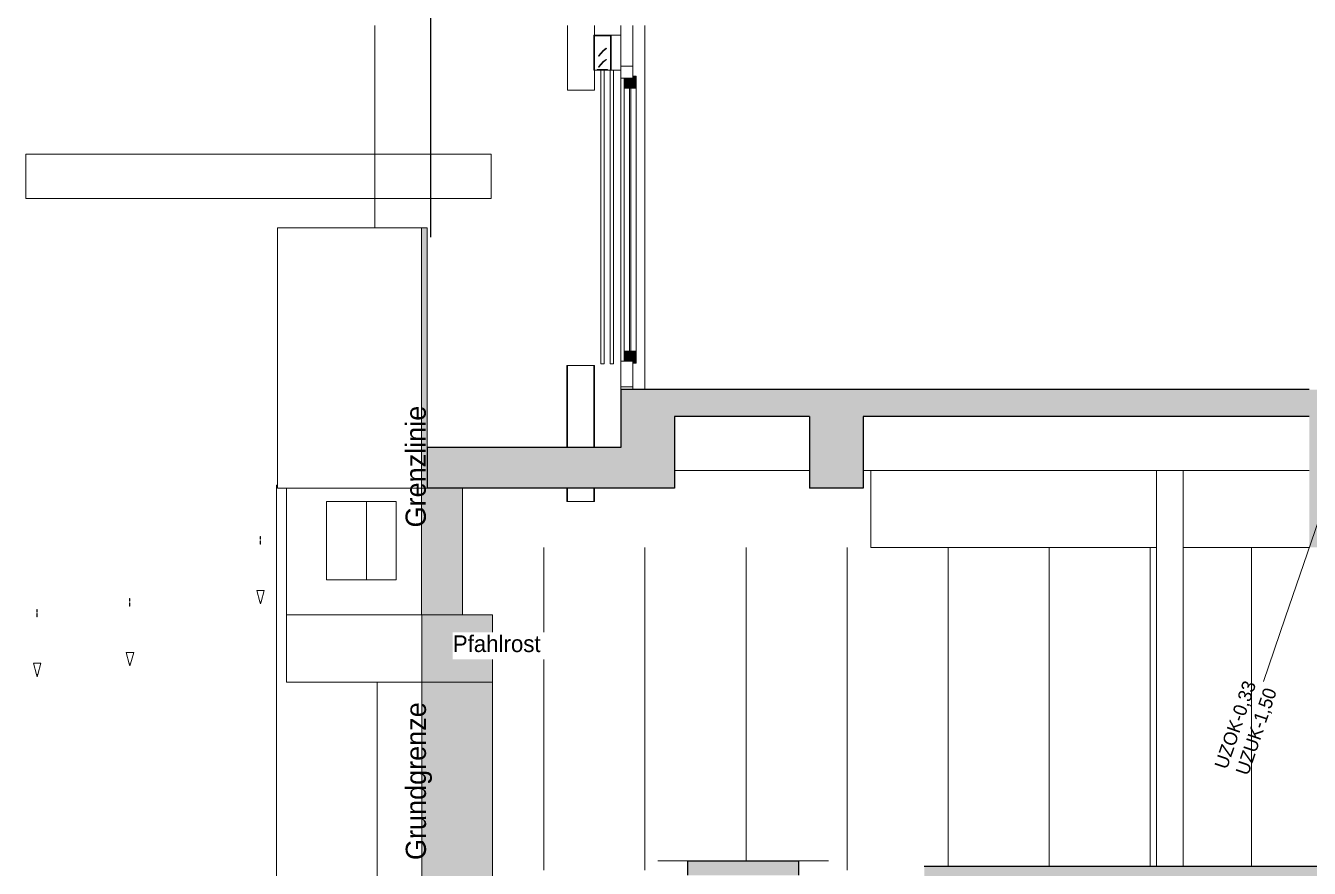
# Model space of a CAD drawing. Header units: metres. Extents: x -35.8 to 4.8, y -7.2 to 21.5.
# Drawn here: x -35.8 to -26.27, y -3.88 to 2.37 of the extents above; entities that cross this region are included whole.
import ezdxf

# ---------------------------------------------------------------- set-up
doc = ezdxf.new("R2010")
doc.units = ezdxf.units.M
doc.header["$MEASUREMENT"] = 0
doc.header["$XCLIPFRAME"] = 0
doc.set_wipeout_variables(frame=1)
for name, pattern in [('Grenzlinie', [0.008, 0.003, -0.005]), ('Untersicht 1_1', [0.075, 0.025, -0.05]), ('Wipeout_Contour', [1, 0, -1])]:
    doc.linetypes.add(name, pattern=pattern)
for name, color, linetype in [('A_Schnitt A Lift RB_1_0', 7, 'Continuous'), ('A_Schnitt A Lift RB_1_110 Wand Aussen', 7, 'Continuous'), ('A_Schnitt A Lift RB_1_111 Wand Aussen - Bohrpfahlwand 80', 7, 'Continuous'), ('A_Schnitt A Lift RB_1_150 Stütze', 7, 'Continuous'), ('A_Schnitt A Lift RB_1_210 Decke', 7, 'Continuous'), ('A_Schnitt A Lift RB_1_211 Decke - Bohrpfahl Rost', 7, 'Continuous'), ('A_Schnitt A Lift RB_1_250 Träger Unterzug', 7, 'Continuous'), ('A_Schnitt A Lift RB_1_260 Fundament', 7, 'Continuous'), ('A_Schnitt A Lift RB_1_270 Deckendurchbruchsymbol', 7, 'Continuous'), ('A_Schnitt A Lift RB_1_415_Aufbauten Pdf', 7, 'Continuous'), ('A_Schnitt A Lift RB_1_450 Absturzsicherung', 7, 'Continuous'), ('A_Schnitt A Lift RB_1_840 Baulinien', 7, 'Continuous'), ('A_Schnitt A Lift RB_1_910 Allgemein Lageplan Höhen', 7, 'Continuous'), ('A_Schnitt A Lift RB_1_950 Polierplan Bemaßung', 7, 'Continuous'), ('A_Schnitt A Lift RB_1_955-1 Polierplan Beschriftung - STB Decke', 7, 'Continuous'), ('A_Schnitt A Lift RB_1_Neubau_840 Baulinien', 7, 'Continuous')]:
    doc.layers.add(name, color=color, linetype=linetype)
doc.styles.add('ERSTELLTER_STIL_1', font='')
doc.styles.get('ERSTELLTER_STIL_1').set_extended_font_data('Eurostile')
picture_1 = doc.add_image_def('image1.tif', size_in_pixel=(817, 78))

msp = doc.modelspace()

# ---------------------------------------------------------------- hatches: boundary and pattern name
at = {"layer": 'A_Schnitt A Lift RB_1_110 Wand Aussen', "linetype": 'Continuous', "lineweight": 0, "true_color": 0xffffff}
for points in [[(-31.355, 1.98), (-31.355, 1.905), (-31.29, 1.905), (-31.29, 1.98)], [(-31.29, 1.995), (-31.29, 1.905), (-31.265, 1.905), (-31.265, 1.995)], [(-31.355, -0.12), (-31.29, -0.12), (-31.29, -0.045), (-31.355, -0.045)], [(-31.29, -0.135), (-31.265, -0.135), (-31.265, -0.045), (-31.29, -0.045)]]:
    msp.add_hatch(color=7, dxfattribs=at).paths.add_polyline_path(points)
at = {"layer": 'A_Schnitt A Lift RB_1_110 Wand Aussen', "linetype": 'Continuous', "lineweight": 0, "true_color": 0x000000}
msp.add_hatch(color=18, dxfattribs=at).paths.add_polyline_path([(-32.8573, -1.06), (-32.8573, -2), (-32.5542, -2), (-32.5542, -1.06)])
at = {"layer": 'A_Schnitt A Lift RB_1_111 Wand Aussen - Bohrpfahlwand 80', "linetype": 'Continuous', "lineweight": 0, "true_color": 0x000000}
msp.add_hatch(color=18, dxfattribs=at).paths.add_polyline_path([(-32.8554, -2.5), (-32.8554, -7.2), (-32.3301, -7.2), (-32.3301, -2), (-32.3321, -2), (-32.3321, -2.5)])
at = {"layer": 'A_Schnitt A Lift RB_1_210 Decke', "linetype": 'Continuous', "lineweight": 0, "true_color": 0x000000}
for points in [[(-29.98, -0.53), (-29.98, -0.33), (-30.98, -0.33), (-30.98, -0.53)], [(-29.58, -0.33), (-29.58, -0.53), (-29.1277, -0.53), (-29.1277, -0.33)], [(-29.1277, -0.53), (-26.27, -0.53), (-26.27, -0.33), (-29.1277, -0.33)], [(-32.817, -1.06), (-31.38, -1.06), (-31.38, -0.76), (-32.817, -0.76)]]:
    msp.add_hatch(color=18, dxfattribs=at).paths.add_polyline_path(points)
at = {"layer": 'A_Schnitt A Lift RB_1_211 Decke - Bohrpfahl Rost', "linetype": 'Continuous', "lineweight": 0, "true_color": 0x000000}
msp.add_hatch(color=18, dxfattribs=at).paths.add_polyline_path([(-32.3321, -2.5), (-32.3321, -2), (-32.8563, -2), (-32.8563, -2.5)])
at = {"layer": 'A_Schnitt A Lift RB_1_250 Träger Unterzug', "linetype": 'Continuous', "lineweight": 0, "true_color": 0x000000}
for points in [[(-30.98, -1.06), (-30.98, -0.33), (-31.38, -0.33), (-31.38, -1.06)], [(-29.58, -0.33), (-29.98, -0.33), (-29.98, -1.06), (-29.58, -1.06)], [(-25.87, -1.5), (-25.87, -0.33), (-26.27, -0.33), (-26.27, -1.5)]]:
    msp.add_hatch(color=18, dxfattribs=at).paths.add_polyline_path(points)
at = {"layer": 'A_Schnitt A Lift RB_1_260 Fundament', "linetype": 'Continuous', "lineweight": 0, "true_color": 0x000000}
for points in [[(-30.8829, -3.9319), (-30.0609, -3.9319), (-30.0609, -3.8279), (-30.8829, -3.8279)], [(-29.1277, -4.418), (-11.7, -4.418), (-11.7, -3.8679), (-29.1277, -3.8679)]]:
    msp.add_hatch(color=18, dxfattribs=at).paths.add_polyline_path(points)
at = {"layer": 'A_Schnitt A Lift RB_1_450 Absturzsicherung', "linetype": 'Continuous', "lineweight": 0, "true_color": 0x000000}
msp.add_hatch(color=18, dxfattribs=at).paths.add_polyline_path([(-32.8574, -1.06), (-32.817, -1.06), (-32.817, 0.87), (-32.8574, 0.87)])

# ---------------------------------------------------------------- linework, layer by layer
at = {"layer": 'A_Schnitt A Lift RB_1_110 Wand Aussen', "color": 7, "linetype": 'Continuous', "lineweight": 13, "ltscale": 1000}
for p, q in [((-31.58, 2.3), (-31.58, 2.04)), ((-31.45, 2.3), (-31.58, 2.3)), ((-31.575, 2.295), (-31.575, 2.04)), ((-31.455, 2.295), (-31.575, 2.295)), ((-31.455, 2.295), (-31.455, 2.04)), ((-31.45, 2.3), (-31.45, 2.04)), ((-31.45, 2.3), (-31.38, 2.3)), ((-31.38, 2.37), (-31.38, 1.98)), ((-31.4878, 2.2016), (-31.4857, 2.1995)), ((-31.5443, 2.145), (-31.5422, 2.1429)), ((-31.4878, 2.1194), (-31.4857, 2.1173)), ((-31.575, 2.04), (-31.58, 2.04)), ((-31.555, 2.04), (-31.575, 2.04)), ((-31.555, 2.0415), (-31.555, 2.04)), ((-31.5535, 2.0415), (-31.555, 2.0415)), ((-31.475, 2.04), (-31.555, 2.04)), ((-31.5535, 2.0445), (-31.5535, 2.0415)), ((-31.4765, 2.0445), (-31.5535, 2.0445)), ((-31.5443, 2.0629), (-31.5422, 2.0607)), ((-31.5275, -0.14), (-31.5275, 2.04)), ((-31.5025, -0.14), (-31.5025, 2.04)), ((-31.4765, 2.0445), (-31.4765, 2.0415)), ((-31.475, 2.0415), (-31.4765, 2.0415)), ((-31.475, 2.0415), (-31.475, 2.04)), ((-31.455, 2.04), (-31.475, 2.04)), ((-31.4575, -0.14), (-31.4575, 2.04)), ((-31.45, 2.04), (-31.455, 2.04)), ((-31.4325, 2.04), (-31.45, 2.04)), ((-31.385, 2.04), (-31.4325, 2.04)), ((-31.4325, -0.14), (-31.4325, 2.04)), ((-31.38, 2.04), (-31.385, 2.04)), ((-31.29, 2.07), (-31.38, 2.07)), ((-31.38, -0.12), (-31.38, 1.98)), ((-31.355, 1.98), (-31.355, 1.905)), ((-31.265, 1.995), (-31.29, 1.995)), ((-31.265, 1.995), (-31.265, 1.905)), ((-31.355, 1.8251), (-31.355, 1.8263)), ((-31.315, 1.905), (-31.315, -0.045)), ((-31.305, 1.905), (-31.305, -0.045)), ((-31.355, 1.6972), (-31.355, 1.7344)), ((-31.355, 1.5882), (-31.355, 1.6184)), ((-31.355, 1.4826), (-31.355, 1.4905)), ((-31.355, 0.6735), (-31.355, 1.3625)), ((-31.355, 0.548), (-31.355, 0.5948)), ((-31.355, 0.4424), (-31.355, 0.4668)), ((-31.355, 0.3368), (-31.355, 0.3389)), ((-31.355, 0.1617), (-31.355, 0.1662)), ((-31.355, 0.0337), (-31.355, 0.0606)), ((-31.355, -0.045), (-31.355, -0.12)), ((-31.265, -0.045), (-31.265, -0.135)), ((-31.5275, -0.14), (-31.5025, -0.14)), ((-31.4325, -0.14), (-31.4575, -0.14)), ((-31.38, -0.12), (-31.38, -0.33)), ((-31.265, -0.135), (-31.29, -0.135)), ((-31.29, -0.31), (-31.38, -0.31)), ((-32.8573, -1.06), (-32.8573, -2)), ((-32.5542, -1.06), (-32.5542, -2)), ((-32.8563, -2), (-32.8573, -2))]:
    msp.add_line(p, q, dxfattribs=at)
at = {"layer": 'A_Schnitt A Lift RB_1_110 Wand Aussen', "color": 7, "linetype": 'Continuous', "lineweight": 18, "ltscale": 1000}
for p, q in [((-31.2, 2.37), (-31.2, -0.33)), ((-33.8604, -2), (-33.8604, -1.06)), ((-33.0448, -1.06), (-33.564, -1.06)), ((-32.8573, -1.06), (-33.0448, -1.06)), ((-33.564, -1.74), (-33.564, -1.16)), ((-33.0448, -1.74), (-33.0448, -1.16)), ((-33.564, -2), (-33.8604, -2)), ((-33.0448, -2), (-33.564, -2)), ((-32.8573, -2), (-33.0448, -2))]:
    msp.add_line(p, q, dxfattribs=at)
at = {"layer": 'A_Schnitt A Lift RB_1_110 Wand Aussen', "color": 8, "linetype": 'Continuous', "lineweight": 0, "ltscale": 1000}
for p, q in [((-31.355, 1.8263), (-31.355, 1.905)), ((-31.355, 1.7464), (-31.355, 1.8251)), ((-31.265, 1.4706), (-31.265, 1.905)), ((-31.355, 1.7464), (-31.355, 1.7344)), ((-31.355, 1.6184), (-31.355, 1.6972)), ((-31.355, 1.5882), (-31.355, 1.5692)), ((-31.355, 1.4905), (-31.355, 1.5692)), ((-31.355, 1.4826), (-31.355, 1.4176)), ((-31.265, 1.4706), (-31.265, 1.3089)), ((-31.355, 1.377), (-31.355, 1.4176)), ((-31.355, 1.377), (-31.355, 1.312)), ((-31.355, 1.2346), (-31.355, 1.312)), ((-31.265, 0.5511), (-31.265, 1.3089)), ((-31.355, 1.1066), (-31.355, 1.1853)), ((-31.355, 0.9786), (-31.355, 1.0574)), ((-31.355, 0.8507), (-31.355, 0.9294)), ((-31.355, 0.7227), (-31.355, 0.8015)), ((-31.355, 0.5948), (-31.355, 0.6735)), ((-31.355, 0.483), (-31.355, 0.548)), ((-31.355, 0.4668), (-31.355, 0.483)), ((-31.265, -0.045), (-31.265, 0.5511)), ((-31.355, 0.3774), (-31.355, 0.4424)), ((-31.355, 0.3389), (-31.355, 0.3774)), ((-31.355, 0.2718), (-31.355, 0.3368)), ((-31.355, 0.2312), (-31.355, 0.2718)), ((-31.355, 0.1662), (-31.355, 0.2312)), ((-31.355, 0.1256), (-31.355, 0.1617)), ((-31.355, 0.0606), (-31.355, 0.1256)), ((-31.355, 0.02), (-31.355, 0.0337)), ((-31.355, -0.045), (-31.355, 0.02))]:
    msp.add_line(p, q, dxfattribs=at)
at = {"layer": 'A_Schnitt A Lift RB_1_110 Wand Aussen', "color": 16, "linetype": 'Continuous', "lineweight": 13, "ltscale": 1000, "true_color": 0x7e0000}
for p, q in [((-33.564, -1.16), (-33.0448, -1.16)), ((-33.564, -1.74), (-33.564, -1.16)), ((-33.267, -1.16), (-33.267, -1.74)), ((-33.0448, -1.74), (-33.564, -1.74))]:
    msp.add_line(p, q, dxfattribs=at)
at = {"layer": 'A_Schnitt A Lift RB_1_110 Wand Aussen', "color": 7, "linetype": 'Continuous', "lineweight": 13, "ltscale": 1000, "flags": 128}
for points in [[(-31.29, 2.37), (-31.29, 1.995), (-31.29, 1.98)], [(-31.4878, 2.2016), (-31.5088, 2.1849), (-31.5276, 2.166), (-31.5443, 2.145)], [(-31.4857, 2.1995), (-31.5066, 2.1827), (-31.5255, 2.1639), (-31.5422, 2.1429)], [(-31.4878, 2.1194), (-31.5088, 2.1027), (-31.5276, 2.0838), (-31.5443, 2.0629)], [(-31.4857, 2.1173), (-31.5066, 2.1006), (-31.5255, 2.0817), (-31.5422, 2.0607)], [(-31.29, 1.98), (-31.355, 1.98), (-31.38, 1.98)], [(-31.265, 1.905), (-31.29, 1.905), (-31.305, 1.905), (-31.315, 1.905), (-31.355, 1.905)], [(-31.265, -0.045), (-31.29, -0.045), (-31.305, -0.045), (-31.315, -0.045), (-31.355, -0.045)], [(-31.29, -0.12), (-31.355, -0.12), (-31.38, -0.12)], [(-31.29, -0.12), (-31.29, -0.135), (-31.29, -0.33)]]:
    msp.add_lwpolyline(points, dxfattribs=at)
at = {"layer": 'A_Schnitt A Lift RB_1_111 Wand Aussen - Bohrpfahlwand 80', "color": 7, "linetype": 'Continuous', "lineweight": 18, "ltscale": 1000}
for p, q in [((-29.5232, -1.5), (-29.5232, -0.93)), ((-33.9327, -1.04), (-33.9327, -1.06)), ((-33.9327, -1.04), (-33.9269, -1.04)), ((-33.9327, -1.06), (-33.9327, -2.5)), ((-31.95, -3.8934), (-31.95, -1.5)), ((-31.2, -3.8934), (-31.2, -1.5)), ((-30.45, -3.8279), (-30.45, -1.5)), ((-29.7, -3.8934), (-29.7, -1.5)), ((-28.95, -3.8679), (-28.95, -1.5)), ((-28.2, -3.8679), (-28.2, -1.5)), ((-27.45, -3.8679), (-27.45, -1.5)), ((-26.7, -3.8679), (-26.7, -1.5)), ((-32.3301, -2), (-32.3301, -7.2)), ((-33.9327, -2.5), (-33.9327, -6.55)), ((-33.1864, -7.2), (-33.1864, -2.5))]:
    msp.add_line(p, q, dxfattribs=at)
at = {"layer": 'A_Schnitt A Lift RB_1_111 Wand Aussen - Bohrpfahlwand 80', "color": 7, "linetype": 'Continuous', "lineweight": 13, "ltscale": 1000}
for p, q in [((-32.3301, -2), (-32.3321, -2)), ((-32.8554, -2.5), (-32.8554, -7.2))]:
    msp.add_line(p, q, dxfattribs=at)
at = {"layer": 'A_Schnitt A Lift RB_1_150 Stütze', "color": 7, "linetype": 'Continuous', "lineweight": 13, "ltscale": 1000}
for p, q in [((-27.405, -3.8679), (-27.405, -0.93)), ((-27.205, -3.8679), (-27.205, -0.93))]:
    msp.add_line(p, q, dxfattribs=at)
at = {"layer": 'A_Schnitt A Lift RB_1_210 Decke', "color": 7, "linetype": 'Continuous', "lineweight": 25, "ltscale": 1000}
for p, q in [((-29.98, -0.33), (-30.98, -0.33)), ((-29.98, -0.53), (-30.98, -0.53)), ((-32.817, -0.76), (-32.817, -1.06)), ((-31.38, -0.76), (-32.817, -0.76)), ((-32.5542, -1.06), (-32.817, -1.06)), ((-31.38, -1.06), (-32.5542, -1.06))]:
    msp.add_line(p, q, dxfattribs=at)
at = {"layer": 'A_Schnitt A Lift RB_1_210 Decke', "color": 7, "linetype": 'Continuous', "lineweight": 25, "ltscale": 1000, "flags": 128}
for points in [[(-26.27, -0.33), (-29.1277, -0.33), (-29.58, -0.33)], [(-26.27, -0.53), (-29.1277, -0.53), (-29.58, -0.53)]]:
    msp.add_lwpolyline(points, dxfattribs=at)
at = {"layer": 'A_Schnitt A Lift RB_1_211 Decke - Bohrpfahl Rost', "color": 8, "linetype": 'Continuous', "lineweight": 13, "ltscale": 1000}
for p, q in [((-33.9346, -1.06), (-33.9343, -1.06)), ((-33.9343, -2.5), (-33.9346, -1.06)), ((-33.9343, -1.06), (-33.9327, -1.06)), ((-33.9343, -1.06), (-33.9343, -2.5)), ((-29.5232, -1.5), (-27.405, -1.5)), ((-27.205, -1.5), (-26.27, -1.5)), ((-33.8598, -2.5), (-33.8598, -2)), ((-32.8573, -2), (-32.8563, -2)), ((-33.9346, -2.5), (-33.9343, -2.5)), ((-33.9327, -2.5), (-33.9343, -2.5)), ((-33.8598, -2.5), (-32.8563, -2.5))]:
    msp.add_line(p, q, dxfattribs=at)
at = {"layer": 'A_Schnitt A Lift RB_1_211 Decke - Bohrpfahl Rost', "color": 7, "linetype": 'Continuous', "lineweight": 18, "ltscale": 1000}
for p, q in [((-32.8563, -2), (-32.8563, -2.5)), ((-32.5542, -2), (-32.8563, -2)), ((-32.3321, -2), (-32.5542, -2)), ((-32.3321, -2), (-32.3321, -2.5)), ((-32.8554, -2.5), (-32.8563, -2.5)), ((-32.3321, -2.5), (-32.8554, -2.5))]:
    msp.add_line(p, q, dxfattribs=at)
at = {"layer": 'A_Schnitt A Lift RB_1_250 Träger Unterzug', "color": 7, "linetype": 'Continuous', "lineweight": 25, "ltscale": 1000}
for p, q in [((-31.38, -0.33), (-31.38, -0.76)), ((-29.58, -0.33), (-29.98, -0.33)), ((-30.98, -0.53), (-30.98, -1.06)), ((-29.98, -0.53), (-29.98, -1.06)), ((-29.58, -0.53), (-29.58, -1.06)), ((-30.98, -1.06), (-31.38, -1.06)), ((-29.58, -1.06), (-29.98, -1.06))]:
    msp.add_line(p, q, dxfattribs=at)
at = {"layer": 'A_Schnitt A Lift RB_1_250 Träger Unterzug', "color": 7, "linetype": 'Continuous', "lineweight": 13, "ltscale": 1000}
for p, q in [((-30.98, -0.93), (-29.98, -0.93)), ((-29.58, -0.93), (-27.405, -0.93)), ((-27.405, -0.93), (-27.205, -0.93)), ((-27.205, -0.93), (-26.27, -0.93))]:
    msp.add_line(p, q, dxfattribs=at)
at = {"layer": 'A_Schnitt A Lift RB_1_250 Träger Unterzug', "color": 7, "linetype": 'Continuous', "lineweight": 25, "ltscale": 1000, "flags": 128}
msp.add_lwpolyline([(-30.98, -0.33), (-31.29, -0.33), (-31.38, -0.33)], dxfattribs=at)
at = {"layer": 'A_Schnitt A Lift RB_1_260 Fundament', "color": 7, "linetype": 'Continuous', "lineweight": 25, "ltscale": 1000}
for p, q in [((-30.8829, -3.8279), (-30.8829, -3.9319)), ((-30.0609, -3.8279), (-30.8829, -3.8279)), ((-30.0609, -3.8279), (-30.0609, -3.9319)), ((-11.7, -3.8679), (-29.1277, -3.8679))]:
    msp.add_line(p, q, dxfattribs=at)
at = {"layer": 'A_Schnitt A Lift RB_1_270 Deckendurchbruchsymbol', "color": 7, "linetype": 'Continuous', "lineweight": 13, "ltscale": 1000}
for p, q in [((-31.775, 1.89), (-31.775, 2.37)), ((-31.575, 2.3), (-31.575, 2.37)), ((-31.575, 1.89), (-31.575, 2.04)), ((-31.775, 1.89), (-31.575, 1.89)), ((-31.78, -0.15), (-31.775, -0.15)), ((-31.78, -0.76), (-31.78, -0.15)), ((-31.775, -0.15), (-31.575, -0.15)), ((-31.775, -0.76), (-31.775, -0.15)), ((-31.58, -0.76), (-31.58, -0.15)), ((-31.575, -0.76), (-31.575, -0.15)), ((-31.78, -1.16), (-31.78, -1.06)), ((-31.775, -1.16), (-31.775, -1.06)), ((-31.58, -1.16), (-31.58, -1.06)), ((-31.575, -1.16), (-31.575, -1.06)), ((-31.78, -1.16), (-31.775, -1.16)), ((-31.775, -1.16), (-31.575, -1.16)), ((-30.4719, -3.825), (-31.1049, -3.825)), ((-29.8389, -3.825), (-30.4719, -3.825)), ((-30.4719, -3.8279), (-30.4719, -3.825))]:
    msp.add_line(p, q, dxfattribs=at)
at = {"layer": 'A_Schnitt A Lift RB_1_450 Absturzsicherung', "color": 7, "linetype": 'Continuous', "lineweight": 18, "ltscale": 1000}
for p, q in [((-32.8574, 0.87), (-33.9269, 0.87)), ((-33.9269, 0.87), (-33.9269, -1.06)), ((-32.817, 0.87), (-32.8574, 0.87)), ((-32.8574, 0.87), (-32.8574, -1.06)), ((-32.817, 0.87), (-32.817, -0.76)), ((-33.564, -1.06), (-33.9269, -1.06)), ((-32.8574, -1.06), (-33.0448, -1.06)), ((-32.8573, -1.06), (-32.8574, -1.06)), ((-32.817, -1.06), (-32.8573, -1.06))]:
    msp.add_line(p, q, dxfattribs=at)
at = {"layer": 'A_Schnitt A Lift RB_1_910 Allgemein Lageplan Höhen', "color": 7, "linetype": 'Continuous', "lineweight": 13, "ltscale": 1000}
for p, q in [((-34.0557, -1.4204), (-34.0557, -1.4202)), ((-34.0526, -1.4202), (-34.0557, -1.4202)), ((-34.0557, -1.44), (-34.0557, -1.4204)), ((-34.0526, -1.4204), (-34.0557, -1.4204)), ((-34.0526, -1.4204), (-34.0526, -1.4202)), ((-34.0526, -1.44), (-34.0526, -1.4204)), ((-34.0557, -1.4402), (-34.0557, -1.44)), ((-34.0526, -1.44), (-34.0557, -1.44)), ((-34.0557, -1.4403), (-34.0557, -1.4402)), ((-34.0526, -1.4403), (-34.0557, -1.4403)), ((-34.0526, -1.4517), (-34.0557, -1.4517)), ((-34.0557, -1.452), (-34.0557, -1.4518)), ((-34.0557, -1.4524), (-34.0557, -1.452)), ((-34.0557, -1.4528), (-34.0557, -1.4524)), ((-34.0557, -1.4534), (-34.0557, -1.4528)), ((-34.0557, -1.4542), (-34.0557, -1.4534)), ((-34.0557, -1.455), (-34.0557, -1.4542)), ((-34.0557, -1.456), (-34.0557, -1.455)), ((-34.0557, -1.4571), (-34.0557, -1.456)), ((-34.0557, -1.4584), (-34.0557, -1.4571)), ((-34.0557, -1.4599), (-34.0557, -1.4584)), ((-34.0557, -1.4617), (-34.0557, -1.4599)), ((-34.0557, -1.4634), (-34.0557, -1.4617)), ((-34.0557, -1.4649), (-34.0557, -1.4634)), ((-34.0557, -1.4662), (-34.0557, -1.4649)), ((-34.0557, -1.4673), (-34.0557, -1.4662)), ((-34.0557, -1.4686), (-34.0557, -1.4673)), ((-34.0557, -1.4697), (-34.0557, -1.4686)), ((-34.0557, -1.4706), (-34.0557, -1.4697)), ((-34.0557, -1.4712), (-34.0557, -1.4706)), ((-34.0557, -1.4716), (-34.0557, -1.4712)), ((-34.0557, -1.4718), (-34.0557, -1.4716)), ((-34.0557, -1.4728), (-34.0557, -1.4718)), ((-34.0526, -1.4718), (-34.0557, -1.4718)), ((-34.0557, -1.4739), (-34.0557, -1.4728)), ((-34.0557, -1.4747), (-34.0557, -1.4739)), ((-34.0557, -1.4753), (-34.0557, -1.4747)), ((-34.0526, -1.4753), (-34.0557, -1.4753)), ((-34.0526, -1.4402), (-34.0526, -1.44)), ((-34.0526, -1.4403), (-34.0526, -1.4402)), ((-34.0526, -1.452), (-34.0526, -1.4518)), ((-34.0526, -1.4524), (-34.0526, -1.452)), ((-34.0526, -1.4528), (-34.0526, -1.4524)), ((-34.0526, -1.4534), (-34.0526, -1.4528)), ((-34.0526, -1.4542), (-34.0526, -1.4534)), ((-34.0526, -1.455), (-34.0526, -1.4542)), ((-34.0526, -1.456), (-34.0526, -1.455)), ((-34.0526, -1.4571), (-34.0526, -1.456)), ((-34.0526, -1.4584), (-34.0526, -1.4571)), ((-34.0526, -1.4599), (-34.0526, -1.4584)), ((-34.0526, -1.4617), (-34.0526, -1.4599)), ((-34.0526, -1.4634), (-34.0526, -1.4617)), ((-34.0526, -1.4649), (-34.0526, -1.4634)), ((-34.0526, -1.4662), (-34.0526, -1.4649)), ((-34.0526, -1.4673), (-34.0526, -1.4662)), ((-34.0526, -1.4686), (-34.0526, -1.4673)), ((-34.0526, -1.4697), (-34.0526, -1.4686)), ((-34.0526, -1.4706), (-34.0526, -1.4697)), ((-34.0526, -1.4712), (-34.0526, -1.4706)), ((-34.0526, -1.4716), (-34.0526, -1.4712)), ((-34.0526, -1.4718), (-34.0526, -1.4716)), ((-34.0526, -1.4728), (-34.0526, -1.4718)), ((-34.0526, -1.4739), (-34.0526, -1.4728)), ((-34.0526, -1.4747), (-34.0526, -1.4739)), ((-34.0526, -1.4753), (-34.0526, -1.4747)), ((-35.0245, -1.8804), (-35.0245, -1.8802)), ((-35.0214, -1.8802), (-35.0245, -1.8802)), ((-35.0245, -1.9), (-35.0245, -1.8804)), ((-35.0214, -1.8804), (-35.0245, -1.8804)), ((-35.0245, -1.9002), (-35.0245, -1.9)), ((-35.0214, -1.9), (-35.0245, -1.9)), ((-35.0245, -1.9003), (-35.0245, -1.9002)), ((-35.0214, -1.9003), (-35.0245, -1.9003)), ((-35.0214, -1.8804), (-35.0214, -1.8802)), ((-35.0214, -1.9), (-35.0214, -1.8804)), ((-35.0214, -1.9002), (-35.0214, -1.9)), ((-35.0214, -1.9003), (-35.0214, -1.9002)), ((-34.0804, -1.82), (-34.0766, -1.82)), ((-34.0572, -1.9033), (-34.0804, -1.82)), ((-34.0766, -1.82), (-34.0665, -1.82)), ((-34.0665, -1.82), (-34.0526, -1.82)), ((-34.0572, -1.9033), (-34.0566, -1.9033)), ((-34.0526, -1.92), (-34.0572, -1.9033)), ((-34.0566, -1.9033), (-34.0549, -1.9033)), ((-34.0549, -1.9033), (-34.0526, -1.9033)), ((-34.0526, -1.82), (-34.0387, -1.82)), ((-34.0526, -1.9033), (-34.0503, -1.9033)), ((-34.0526, -1.92), (-34.0479, -1.9033)), ((-34.0503, -1.9033), (-34.0486, -1.9033)), ((-34.0486, -1.9033), (-34.0479, -1.9033)), ((-34.0479, -1.9033), (-34.0248, -1.82)), ((-34.0387, -1.82), (-34.0285, -1.82)), ((-34.0285, -1.82), (-34.0248, -1.82)), ((-35.713, -1.9604), (-35.713, -1.9602)), ((-35.7099, -1.9602), (-35.713, -1.9602)), ((-35.713, -1.98), (-35.713, -1.9604)), ((-35.7099, -1.9604), (-35.713, -1.9604)), ((-35.713, -1.9802), (-35.713, -1.98)), ((-35.7099, -1.98), (-35.713, -1.98)), ((-35.713, -1.9803), (-35.713, -1.9802)), ((-35.7099, -1.9803), (-35.713, -1.9803)), ((-35.7099, -1.9917), (-35.713, -1.9917)), ((-35.713, -1.992), (-35.713, -1.9918)), ((-35.713, -1.9924), (-35.713, -1.992)), ((-35.713, -1.9928), (-35.713, -1.9924)), ((-35.713, -1.9934), (-35.713, -1.9928)), ((-35.713, -1.9942), (-35.713, -1.9934)), ((-35.713, -1.995), (-35.713, -1.9942)), ((-35.713, -1.996), (-35.713, -1.995)), ((-35.713, -1.9971), (-35.713, -1.996)), ((-35.713, -1.9984), (-35.713, -1.9971)), ((-35.713, -1.9999), (-35.713, -1.9984)), ((-35.713, -2.0017), (-35.713, -1.9999)), ((-35.7099, -1.9604), (-35.7099, -1.9602)), ((-35.7099, -1.98), (-35.7099, -1.9604)), ((-35.7099, -1.9802), (-35.7099, -1.98)), ((-35.7099, -1.9803), (-35.7099, -1.9802)), ((-35.7099, -1.992), (-35.7099, -1.9918)), ((-35.7099, -1.9924), (-35.7099, -1.992)), ((-35.7099, -1.9928), (-35.7099, -1.9924)), ((-35.7099, -1.9934), (-35.7099, -1.9928)), ((-35.7099, -1.9942), (-35.7099, -1.9934)), ((-35.7099, -1.995), (-35.7099, -1.9942)), ((-35.7099, -1.996), (-35.7099, -1.995)), ((-35.7099, -1.9971), (-35.7099, -1.996)), ((-35.7099, -1.9984), (-35.7099, -1.9971)), ((-35.7099, -1.9999), (-35.7099, -1.9984)), ((-35.7099, -2.0017), (-35.7099, -1.9999)), ((-35.0214, -1.9117), (-35.0245, -1.9117)), ((-35.0245, -1.912), (-35.0245, -1.9118)), ((-35.0245, -1.9124), (-35.0245, -1.912)), ((-35.0245, -1.9128), (-35.0245, -1.9124)), ((-35.0245, -1.9134), (-35.0245, -1.9128)), ((-35.0245, -1.9142), (-35.0245, -1.9134)), ((-35.0245, -1.915), (-35.0245, -1.9142)), ((-35.0245, -1.916), (-35.0245, -1.915)), ((-35.0245, -1.9171), (-35.0245, -1.916)), ((-35.0245, -1.9184), (-35.0245, -1.9171)), ((-35.0245, -1.9199), (-35.0245, -1.9184)), ((-35.0245, -1.9217), (-35.0245, -1.9199)), ((-35.0245, -1.9234), (-35.0245, -1.9217)), ((-35.0245, -1.9249), (-35.0245, -1.9234)), ((-35.0245, -1.9262), (-35.0245, -1.9249)), ((-35.0245, -1.9273), (-35.0245, -1.9262)), ((-35.0245, -1.9286), (-35.0245, -1.9273)), ((-35.0245, -1.9297), (-35.0245, -1.9286)), ((-35.0245, -1.9306), (-35.0245, -1.9297)), ((-35.0245, -1.9312), (-35.0245, -1.9306)), ((-35.0245, -1.9316), (-35.0245, -1.9312)), ((-35.0245, -1.9318), (-35.0245, -1.9316)), ((-35.0245, -1.9328), (-35.0245, -1.9318)), ((-35.0214, -1.9318), (-35.0245, -1.9318)), ((-35.0245, -1.9339), (-35.0245, -1.9328)), ((-35.0245, -1.9347), (-35.0245, -1.9339)), ((-35.0245, -1.9353), (-35.0245, -1.9347)), ((-35.0214, -1.9353), (-35.0245, -1.9353)), ((-35.0214, -1.912), (-35.0214, -1.9118)), ((-35.0214, -1.9124), (-35.0214, -1.912)), ((-35.0214, -1.9128), (-35.0214, -1.9124)), ((-35.0214, -1.9134), (-35.0214, -1.9128)), ((-35.0214, -1.9142), (-35.0214, -1.9134)), ((-35.0214, -1.915), (-35.0214, -1.9142)), ((-35.0214, -1.916), (-35.0214, -1.915)), ((-35.0214, -1.9171), (-35.0214, -1.916)), ((-35.0214, -1.9184), (-35.0214, -1.9171)), ((-35.0214, -1.9199), (-35.0214, -1.9184)), ((-35.0214, -1.9217), (-35.0214, -1.9199)), ((-35.0214, -1.9234), (-35.0214, -1.9217)), ((-35.0214, -1.9249), (-35.0214, -1.9234)), ((-35.0214, -1.9262), (-35.0214, -1.9249)), ((-35.0214, -1.9273), (-35.0214, -1.9262)), ((-35.0214, -1.9286), (-35.0214, -1.9273)), ((-35.0214, -1.9297), (-35.0214, -1.9286)), ((-35.0214, -1.9306), (-35.0214, -1.9297)), ((-35.0214, -1.9312), (-35.0214, -1.9306)), ((-35.0214, -1.9316), (-35.0214, -1.9312)), ((-35.0214, -1.9318), (-35.0214, -1.9316)), ((-35.0214, -1.9328), (-35.0214, -1.9318)), ((-35.0214, -1.9339), (-35.0214, -1.9328)), ((-35.0214, -1.9347), (-35.0214, -1.9339)), ((-35.0214, -1.9353), (-35.0214, -1.9347)), ((-35.713, -2.0034), (-35.713, -2.0017)), ((-35.713, -2.0049), (-35.713, -2.0034)), ((-35.713, -2.0062), (-35.713, -2.0049)), ((-35.713, -2.0073), (-35.713, -2.0062)), ((-35.713, -2.0086), (-35.713, -2.0073)), ((-35.713, -2.0097), (-35.713, -2.0086)), ((-35.713, -2.0106), (-35.713, -2.0097)), ((-35.713, -2.0112), (-35.713, -2.0106)), ((-35.713, -2.0116), (-35.713, -2.0112)), ((-35.713, -2.0118), (-35.713, -2.0116)), ((-35.713, -2.0128), (-35.713, -2.0118)), ((-35.7099, -2.0118), (-35.713, -2.0118)), ((-35.713, -2.0139), (-35.713, -2.0128)), ((-35.713, -2.0147), (-35.713, -2.0139)), ((-35.713, -2.0153), (-35.713, -2.0147)), ((-35.7099, -2.0153), (-35.713, -2.0153)), ((-35.7099, -2.0034), (-35.7099, -2.0017)), ((-35.7099, -2.0049), (-35.7099, -2.0034)), ((-35.7099, -2.0062), (-35.7099, -2.0049)), ((-35.7099, -2.0073), (-35.7099, -2.0062)), ((-35.7099, -2.0086), (-35.7099, -2.0073)), ((-35.7099, -2.0097), (-35.7099, -2.0086)), ((-35.7099, -2.0106), (-35.7099, -2.0097)), ((-35.7099, -2.0112), (-35.7099, -2.0106)), ((-35.7099, -2.0116), (-35.7099, -2.0112)), ((-35.7099, -2.0118), (-35.7099, -2.0116)), ((-35.7099, -2.0128), (-35.7099, -2.0118)), ((-35.7099, -2.0139), (-35.7099, -2.0128)), ((-35.7099, -2.0147), (-35.7099, -2.0139)), ((-35.7099, -2.0153), (-35.7099, -2.0147)), ((-35.0491, -2.28), (-35.0454, -2.28)), ((-35.026, -2.3633), (-35.0491, -2.28)), ((-35.0454, -2.28), (-35.0353, -2.28)), ((-35.0353, -2.28), (-35.0214, -2.28)), ((-35.0214, -2.28), (-35.0075, -2.28)), ((-35.0167, -2.3633), (-34.9936, -2.28)), ((-35.0075, -2.28), (-34.9973, -2.28)), ((-34.9973, -2.28), (-34.9936, -2.28)), ((-35.7377, -2.36), (-35.7339, -2.36)), ((-35.7145, -2.4433), (-35.7377, -2.36)), ((-35.7339, -2.36), (-35.7238, -2.36)), ((-35.7238, -2.36), (-35.7099, -2.36)), ((-35.7099, -2.36), (-35.696, -2.36)), ((-35.7053, -2.4433), (-35.6821, -2.36)), ((-35.696, -2.36), (-35.6858, -2.36)), ((-35.6858, -2.36), (-35.6821, -2.36)), ((-35.026, -2.3633), (-35.0254, -2.3633)), ((-35.0214, -2.38), (-35.026, -2.3633)), ((-35.0254, -2.3633), (-35.0237, -2.3633)), ((-35.0237, -2.3633), (-35.0214, -2.3633)), ((-35.0214, -2.3633), (-35.0191, -2.3633)), ((-35.0214, -2.38), (-35.0167, -2.3633)), ((-35.0191, -2.3633), (-35.0174, -2.3633)), ((-35.0174, -2.3633), (-35.0167, -2.3633)), ((-35.7145, -2.4433), (-35.7139, -2.4433)), ((-35.7099, -2.46), (-35.7145, -2.4433)), ((-35.7139, -2.4433), (-35.7122, -2.4433)), ((-35.7122, -2.4433), (-35.7099, -2.4433)), ((-35.7099, -2.4433), (-35.7076, -2.4433)), ((-35.7099, -2.46), (-35.7053, -2.4433)), ((-35.7076, -2.4433), (-35.7059, -2.4433)), ((-35.7059, -2.4433), (-35.7053, -2.4433))]:
    msp.add_line(p, q, dxfattribs=at)
at = {"layer": 'A_Schnitt A Lift RB_1_950 Polierplan Bemaßung', "color": 7, "linetype": 'Untersicht 1_1', "lineweight": 13, "ltscale": 1000}
for p, q in [((-25.8708, -0.3324), (-26.449, -2.0235)), ((-26.449, -2.0235), (-26.6105, -2.4958))]:
    msp.add_line(p, q, dxfattribs=at)

# ---------------------------------------------------------------- texts
at = {"layer": 'A_Schnitt A Lift RB_1_840 Baulinien', "color": 1, "linetype": 'Continuous', "lineweight": 13, "true_color": 0xfb0106, "insert": (-32.8997, -0.9009), "char_height": 0.15, "attachment_point": 5, "rotation": 90, "style": 'ERSTELLTER_STIL_1'}
msp.add_mtext('\\A1;{\\pqc;\\fEurostile|b0|i0|c0|p0;\\W1.000000;Grenzlinie}', dxfattribs=at)
at = {"layer": 'A_Schnitt A Lift RB_1_840 Baulinien', "color": 86, "linetype": 'Continuous', "lineweight": 13, "true_color": 0x107f01, "insert": (-32.8771, -3.2341), "char_height": 0.15, "attachment_point": 5, "rotation": 90, "style": 'ERSTELLTER_STIL_1'}
msp.add_mtext('\\A1;{\\pqc;\\fEurostile|b0|i0|c0|p0;\\W1.000000;Grundgrenze}', dxfattribs=at)
at = {"layer": 'A_Schnitt A Lift RB_1_950 Polierplan Bemaßung', "color": 7, "linetype": 'Continuous', "lineweight": 13, "char_height": 0.1, "rotation": 71.12545, "style": 'ERSTELLTER_STIL_1'}
for s, insert, attachment_point in [('\\A1;{\\pql;\\pt0,1;\\fEurostile|b0|i0|c0|p0;\\W1.000000;-0,33\\fEurostile|b0|i0|c0|p0;\\W1.000000;\\A1{\\H.66x;\\S^  ;}\\fEurostile|b0|i0|c0|p0;\\W1.000000;\\fEurostile|b0|i0|c0|p0;\\W1.000000;\\A1{\\H.66x;\\S^  ;}\\fEurostile|b0|i0|c0|p0;\\W1.000000;\\fEurostile|b0|i0|c0|p0;\\W1.000000;\\fEurostile|b0|i0|c0|p0;\\W1.000000;\\fEurostile|b0|i0|c0|p0;\\W1.000000;\\fEurostile|b0|i0|c0|p0;\\W1.000000;\\fEurostile|b0|i0|c0|p0;\\W1.000000;\\fEurostile|b0|i0|c0|p0;\\W1.000000;\\A1{\\H.66x;\\S^  ;}\\fEurostile|b0|i0|c0|p0;\\W1.000000;\\fEurostile|b0|i0|c0|p0;\\W1.000000;\\A1{\\H.66x;\\S^  ;}\\fEurostile|b0|i0|c0|p0;\\W1.000000;\\fEurostile|b0|i0|c0|p0;\\W1.000000;\\fEurostile|b0|i0|c0|p0;\\W1.000000;\\fEurostile|b0|i0|c0|p0;\\W1.000000;\\fEurostile|b0|i0|c0|p0;\\W1.000000;\\fEurostile|b0|i0|c0|p0;\\W1.000000;\\fEurostile|b0|i0|c0|p0;\\W1.000000;\\A1{\\H.66x;\\S^  ;}\\fEurostile|b0|i0|c0|p0;\\W1.000000;\\fEurostile|b0|i0|c0|p0;\\W1.000000;\\A1{\\H.66x;\\S^  ;}\\fEurostile|b0|i0|c0|p0;\\W1.000000;\\fEurostile|b0|i0|c0|p0;\\W1.000000;\\fEurostile|b0|i0|c0|p0;\\W1.000000;\\fEurostile|b0|i0|c0|p0;\\W1.000000;\\fEurostile|b0|i0|c0|p0;\\W1.000000;\\fEurostile|b0|i0|c0|p0;\\W1.000000;\\fEurostile|b0|i0|c0|p0;\\W1.000000;\\A1{\\H.66x;\\S^  ;}\\fEurostile|b0|i0|c0|p0;\\W1.000000;\\fEurostile|b0|i0|c0|p0;\\W1.000000;\\fEurostile|b0|i0|c0|p0;\\W1.000000;\\fEurostile|b0|i0|c0|p0;\\W1.000000;\\fEurostile|b0|i0|c0|p0;\\W1.000000;\\fEurostile|b0|i0|c0|p0;\\W1.000000;\\fEurostile|b0|i0|c0|p0;\\W1.000000;\\fEurostile|b0|i0|c0|p0;\\W1.000000;\\fEurostile|b0|i0|c0|p0;\\W1.000000;\\fEurostile|b0|i0|c0|p0;\\W1.000000;\\fEurostile|b0|i0|c0|p0;\\W1.000000;\\fEurostile|b0|i0|c0|p0;\\W1.000000;\\fEurostile|b0|i0|c0|p0;\\W1.000000;\\fEurostile|b0|i0|c0|p0;\\W1.000000;\\fEurostile|b0|i0|c0|p0;\\W1.000000;\\fEurostile|b0|i0|c0|p0;\\W1.000000;\\fEurostile|b0|i0|c0|p0;\\W1.000000;\\fEurostile|b0|i0|c0|p0;\\W1.000000;\\fEurostile|b0|i0|c0|p0;\\W1.000000;}', (-26.8566, -2.7684), 1), ('\\A1;{\\pql;\\pt0,1;\\fEurostile|b0|i0|c0|p0;\\W1.000000;-1,50\\fEurostile|b0|i0|c0|p0;\\W1.000000;\\A1{\\H.66x;\\S^  ;}\\fEurostile|b0|i0|c0|p0;\\W1.000000;\\fEurostile|b0|i0|c0|p0;\\W1.000000;\\A1{\\H.66x;\\S^  ;}\\fEurostile|b0|i0|c0|p0;\\W1.000000;\\fEurostile|b0|i0|c0|p0;\\W1.000000;\\fEurostile|b0|i0|c0|p0;\\W1.000000;\\fEurostile|b0|i0|c0|p0;\\W1.000000;\\fEurostile|b0|i0|c0|p0;\\W1.000000;\\fEurostile|b0|i0|c0|p0;\\W1.000000;\\fEurostile|b0|i0|c0|p0;\\W1.000000;\\A1{\\H.66x;\\S^  ;}\\fEurostile|b0|i0|c0|p0;\\W1.000000;\\fEurostile|b0|i0|c0|p0;\\W1.000000;\\A1{\\H.66x;\\S^  ;}\\fEurostile|b0|i0|c0|p0;\\W1.000000;\\fEurostile|b0|i0|c0|p0;\\W1.000000;\\fEurostile|b0|i0|c0|p0;\\W1.000000;\\fEurostile|b0|i0|c0|p0;\\W1.000000;\\fEurostile|b0|i0|c0|p0;\\W1.000000;\\fEurostile|b0|i0|c0|p0;\\W1.000000;\\fEurostile|b0|i0|c0|p0;\\W1.000000;\\A1{\\H.66x;\\S^  ;}\\fEurostile|b0|i0|c0|p0;\\W1.000000;\\fEurostile|b0|i0|c0|p0;\\W1.000000;\\A1{\\H.66x;\\S^  ;}\\fEurostile|b0|i0|c0|p0;\\W1.000000;\\fEurostile|b0|i0|c0|p0;\\W1.000000;\\fEurostile|b0|i0|c0|p0;\\W1.000000;\\fEurostile|b0|i0|c0|p0;\\W1.000000;\\fEurostile|b0|i0|c0|p0;\\W1.000000;\\fEurostile|b0|i0|c0|p0;\\W1.000000;\\fEurostile|b0|i0|c0|p0;\\W1.000000;\\A1{\\H.66x;\\S^  ;}\\fEurostile|b0|i0|c0|p0;\\W1.000000;\\fEurostile|b0|i0|c0|p0;\\W1.000000;\\fEurostile|b0|i0|c0|p0;\\W1.000000;\\fEurostile|b0|i0|c0|p0;\\W1.000000;\\fEurostile|b0|i0|c0|p0;\\W1.000000;\\fEurostile|b0|i0|c0|p0;\\W1.000000;\\fEurostile|b0|i0|c0|p0;\\W1.000000;\\fEurostile|b0|i0|c0|p0;\\W1.000000;\\fEurostile|b0|i0|c0|p0;\\W1.000000;\\fEurostile|b0|i0|c0|p0;\\W1.000000;\\fEurostile|b0|i0|c0|p0;\\W1.000000;\\fEurostile|b0|i0|c0|p0;\\W1.000000;\\fEurostile|b0|i0|c0|p0;\\W1.000000;\\fEurostile|b0|i0|c0|p0;\\W1.000000;\\fEurostile|b0|i0|c0|p0;\\W1.000000;\\fEurostile|b0|i0|c0|p0;\\W1.000000;\\fEurostile|b0|i0|c0|p0;\\W1.000000;\\fEurostile|b0|i0|c0|p0;\\W1.000000;\\fEurostile|b0|i0|c0|p0;\\W1.000000;}', (-26.7028, -2.8209), 1), ('\\A1;{\\pqr;\\pt0,1;\\fEurostile|b0|i0|c0|p0;\\W1.000000; UZOK}', (-26.8566, -2.7684), 3), ('\\A1;{\\pqr;\\pt0,1;\\fEurostile|b0|i0|c0|p0;\\W1.000000;UZUK}', (-26.7019, -2.8213), 3)]:
    msp.add_mtext(s, dxfattribs=dict(at, insert=insert, attachment_point=attachment_point))

# ---------------------------------------------------------------- wipeouts: each hides what was drawn before it
at = {"color": 254, "linetype": 'Wipeout_Contour', "lineweight": 0, "ltscale": 136.382627}
msp.add_wipeout([(-32.34, 1.4164), (-35.795, 1.4164), (-35.795, 1.0882), (-32.34, 1.0882)], dxfattribs=at).dxf.layer = 'A_Schnitt A Lift RB_1_415_Aufbauten Pdf'

# ---------------------------------------------------------------- next in the draw order: linework, layer by layer
at = {"layer": 'A_Schnitt A Lift RB_1_0', "color": 7, "linetype": 'Continuous', "lineweight": 13, "ltscale": 1000, "flags": 128}
msp.add_lwpolyline([(-35.795, 1.0882), (-32.34, 1.0882), (-32.34, 1.4164), (-35.795, 1.4164)], dxfattribs=at)
at = {"layer": 'A_Schnitt A Lift RB_1_110 Wand Aussen', "color": 7, "linetype": 'Continuous', "lineweight": 18, "ltscale": 1000}
msp.add_line((-33.205, 2.37), (-33.205, 0.87), dxfattribs=at)
at = {"layer": 'A_Schnitt A Lift RB_1_Neubau_840 Baulinien', "color": 1, "linetype": 'Grenzlinie', "lineweight": 25, "ltscale": 1000, "true_color": 0xfb0106}
msp.add_line((-32.7894, -7.2), (-32.7894, 21.5), dxfattribs=at)

# ---------------------------------------------------------------- next in the draw order: pictures from other files: only their frames are drawn
at = {"layer": 'A_Schnitt A Lift RB_1_0', "color": 7, "lineweight": 13}
image = msp.add_image(picture_1, insert=(-35.795, 1.0882), size_in_units=(3.455, 0.3282), dxfattribs=at)
image.set_boundary_path([(-0.5, -0.5), (816.5, 77.5)])

# ---------------------------------------------------------------- next in the draw order: wipeouts: each hides what was drawn before it
at = {"color": 254, "linetype": 'Wipeout_Contour', "lineweight": 0, "ltscale": 129.403918}
msp.add_wipeout([(-32.6256, -2.3312), (-31.9153, -2.3312), (-31.9153, -2.1305), (-32.6256, -2.1305)], dxfattribs=at).dxf.layer = 'A_Schnitt A Lift RB_1_955-1 Polierplan Beschriftung - STB Decke'

# ---------------------------------------------------------------- next in the draw order: texts
at = {"layer": 'A_Schnitt A Lift RB_1_955-1 Polierplan Beschriftung - STB Decke', "color": 7, "linetype": 'Continuous', "lineweight": 13, "insert": (-32.6256, -2.2784), "char_height": 0.123474, "attachment_point": 7, "style": 'ERSTELLTER_STIL_1'}
msp.add_mtext('\\A1;{\\pql;\\fEurostile|b0|i0|c0|p0;\\W1.000000;Pfahlrost}', dxfattribs=at)

doc.saveas('drawing.dxf')
